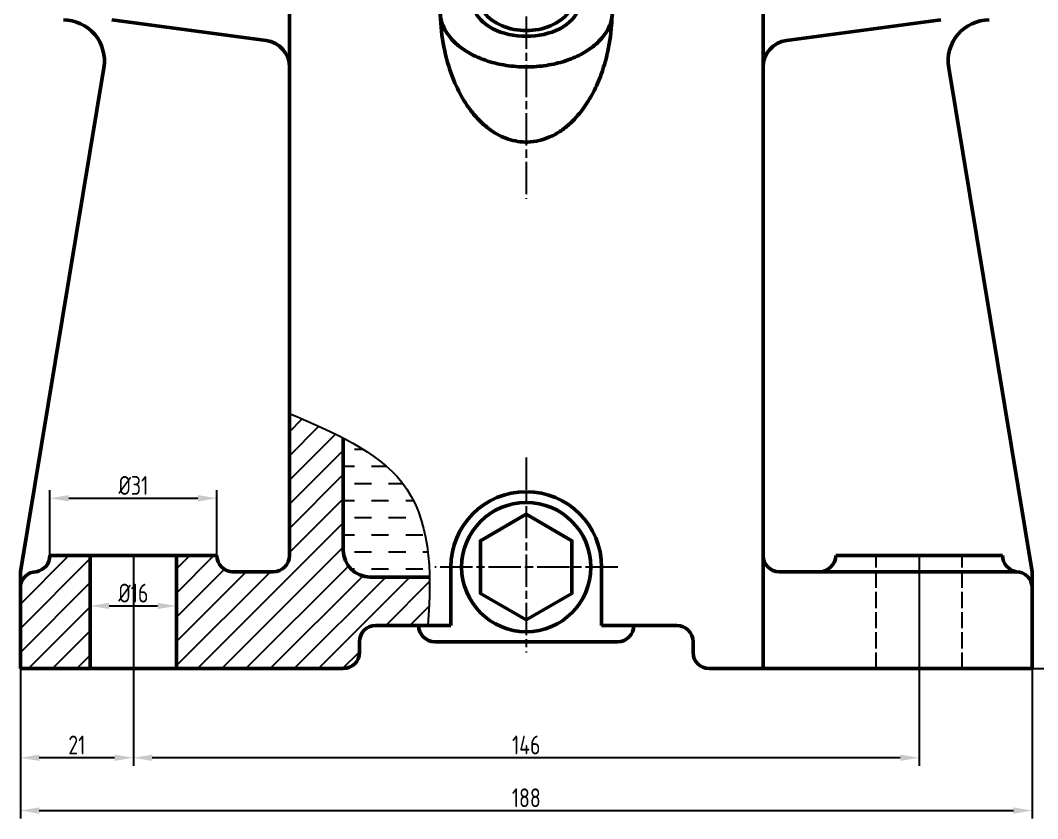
# Model space of a CAD drawing. Header units: millimetres. Extents: x -11122 to -2883, y -3177 to -1688.
# Drawn here: x -3281 to -3092, y -2780.2 to -2631.9 of the extents above; entities that cross this region are included whole.
import ezdxf

# ---------------------------------------------------------------- set-up
doc = ezdxf.new("R2010")
doc.units = ezdxf.units.MM
doc.header["$LTSCALE"] = 0.5
doc.linetypes.add('AM_ISO02W050', pattern=[7.5, 6, -1.5])
doc.linetypes.add('AM_ISO08W050', pattern=[18, 12, -1.5, 3, -1.5])
for name, color, linetype, lineweight in [('AM_0', 7, 'Continuous', 50), ('AM_3', 6, 'AM_ISO02W050', 25), ('AM_4', 3, 'Continuous', 25), ('AM_5', 3, 'Continuous', 25), ('AM_7', 4, 'AM_ISO08W050', 25)]:
    doc.layers.add(name, color=color, linetype=linetype, lineweight=lineweight)
doc.styles.add('TCVN', font='tcvn+7284-2003i.ttf', dxfattribs={"width": 0.8, "height": 3.5})
doc.dimstyles.new('MyTemplate$0', dxfattribs={"dimtxt": 3.5, "dimasz": 3.5, "dimexe": 1.5, "dimexo": 0, "dimtad": 1, "dimtoh": 1, "dimdec": 0, "dimzin": 0, "dimtxsty": 'TCVN', "dimcen": 0, "dimclrd": 3, "dimclre": 3, "dimclrt": 1, "dimadec": 0, "dimazin": 0, "dimtfac": 1, "dimtdec": 0, "dimtofl": 0, "dimtmove": 0, "dimatfit": 3, "dimfxl": 1, "dimtfill": 1, "dimtolj": 1, "dimtzin": 0, "dimarcsym": 0})

# ---------------------------------------------------------------- blocks, each defined once
blk = doc.blocks.new('*D236')
at = {"color": 3, "lineweight": -2, "transparency": 16777216}
for p, q in [((-3281, -2752.31), (-3281, -2780.18)), ((-3093, -2752.31), (-3093, -2780.18)), ((-3277.5, -2778.68), (-3096.5, -2778.68))]:
    blk.add_line(p, q, dxfattribs=at)
at = {"color": 3, "transparency": 16777216}
for points in [[(-3277.5, -2778.1), (-3277.5, -2779.27), (-3281, -2778.68)], [(-3096.5, -2778.1), (-3096.5, -2779.27), (-3093, -2778.68)]]:
    blk.add_solid(points, dxfattribs=at)
at = {"color": 1, "transparency": 16777216, "insert": (-3187, -2776.31), "char_height": 3.5, "attachment_point": 5, "style": 'TCVN', "bg_fill": 3, "box_fill_scale": 1.1, "bg_fill_color": 256, "bg_fill_true_color": 13158600, "bg_fill_transparency": 0}
blk.add_mtext('\\A1;188', dxfattribs=at)
blk = doc.blocks.new('*D225')
at = {"color": 3, "lineweight": -2, "transparency": 16777216}
for p, q in [((-3151.95, -2381.4), (-3013.18, -2381.4)), ((-3014.68, -2748.81), (-3014.68, -2384.9)), ((-3091.25, -2752.31), (-3013.18, -2752.31))]:
    blk.add_line(p, q, dxfattribs=at)
at = {"color": 3, "transparency": 16777216}
for points in [[(-3015.26, -2384.9), (-3014.09, -2384.9), (-3014.68, -2381.4)], [(-3015.26, -2748.81), (-3014.09, -2748.81), (-3014.68, -2752.31)]]:
    blk.add_solid(points, dxfattribs=at)
at = {"color": 1, "transparency": 16777216, "insert": (-3017.07, -2568.94), "char_height": 3.5, "attachment_point": 5, "rotation": 90, "style": 'TCVN', "bg_fill": 3, "box_fill_scale": 1.1, "bg_fill_color": 256, "bg_fill_true_color": 13158600, "bg_fill_transparency": 0}
blk.add_mtext('\\A1;371', dxfattribs=at)
blk = doc.blocks.new('*D237')
at = {"color": 3, "lineweight": -2, "transparency": 16777216}
for p, q in [((-3268, -2731.31), (-3268, -2742.17)), ((-3252, -2731.31), (-3252, -2742.17)), ((-3264.5, -2740.67), (-3255.5, -2740.67))]:
    blk.add_line(p, q, dxfattribs=at)
at = {"color": 3, "transparency": 16777216}
for points in [[(-3264.5, -2740.08), (-3264.5, -2741.25), (-3268, -2740.67)], [(-3255.5, -2740.08), (-3255.5, -2741.25), (-3252, -2740.67)]]:
    blk.add_solid(points, dxfattribs=at)
at = {"color": 1, "transparency": 16777216, "insert": (-3260, -2738.29), "char_height": 3.5, "attachment_point": 5, "style": 'TCVN', "bg_fill": 3, "box_fill_scale": 1.1, "bg_fill_color": 256, "bg_fill_true_color": 13158600, "bg_fill_transparency": 0}
blk.add_mtext('%%c16', dxfattribs=at)
blk = doc.blocks.new('*D238')
at = {"color": 3, "lineweight": -2, "transparency": 16777216}
for p, q in [((-3275.5, -2731.31), (-3275.5, -2719.17)), ((-3244.5, -2731.31), (-3244.5, -2719.17)), ((-3272, -2720.67), (-3248, -2720.67))]:
    blk.add_line(p, q, dxfattribs=at)
at = {"color": 3, "transparency": 16777216}
for points in [[(-3272, -2720.08), (-3272, -2721.25), (-3275.5, -2720.67)], [(-3248, -2720.08), (-3248, -2721.25), (-3244.5, -2720.67)]]:
    blk.add_solid(points, dxfattribs=at)
at = {"color": 1, "transparency": 16777216, "insert": (-3260, -2718.29), "char_height": 3.5, "attachment_point": 5, "style": 'TCVN', "bg_fill": 3, "box_fill_scale": 1.1, "bg_fill_color": 256, "bg_fill_true_color": 13158600, "bg_fill_transparency": 0}
blk.add_mtext('%%c31', dxfattribs=at)
blk = doc.blocks.new('*D239')
at = {"color": 3, "lineweight": -2, "transparency": 16777216}
for p, q in [((-3035, -2554.31), (-3023.14, -2554.31)), ((-3024.64, -2557.81), (-3024.64, -2748.81)), ((-3093, -2752.31), (-3023.14, -2752.31))]:
    blk.add_line(p, q, dxfattribs=at)
at = {"color": 3, "transparency": 16777216}
for points in [[(-3025.23, -2557.81), (-3024.06, -2557.81), (-3024.64, -2554.31)], [(-3025.23, -2748.81), (-3024.06, -2748.81), (-3024.64, -2752.31)]]:
    blk.add_solid(points, dxfattribs=at)
at = {"color": 1, "transparency": 16777216, "insert": (-3027.02, -2653.31), "char_height": 3.5, "attachment_point": 5, "rotation": 90, "style": 'TCVN', "bg_fill": 3, "box_fill_scale": 1.1, "bg_fill_color": 256, "bg_fill_true_color": 13158600, "bg_fill_transparency": 0}
blk.add_mtext('\\A1;198', dxfattribs=at)
blk = doc.blocks.new('*D244')
at = {"layer": 'AM_5', "color": 3, "lineweight": -2, "transparency": 16777216}
for p, q in [((-3260, -2731.31), (-3260, -2770.38)), ((-3114.02, -2731.31), (-3114.02, -2770.38)), ((-3117.52, -2768.88), (-3256.5, -2768.88))]:
    blk.add_line(p, q, dxfattribs=at)
at = {"layer": 'AM_5', "color": 3, "transparency": 16777216}
for points in [[(-3256.5, -2768.29), (-3256.5, -2769.46), (-3260, -2768.88)], [(-3117.52, -2768.29), (-3117.52, -2769.46), (-3114.02, -2768.88)]]:
    blk.add_solid(points, dxfattribs=at)
at = {"layer": 'AM_5', "color": 1, "transparency": 16777216, "insert": (-3187.01, -2766.5), "char_height": 3.5, "attachment_point": 5, "style": 'TCVN', "bg_fill": 3, "box_fill_scale": 1.1, "bg_fill_color": 256, "bg_fill_true_color": 13158600, "bg_fill_transparency": 0}
blk.add_mtext('\\A1;146', dxfattribs=at)
blk = doc.blocks.new('*D245')
at = {"layer": 'AM_5', "color": 3, "lineweight": -2, "transparency": 16777216}
for p, q in [((-3260, -2731.31), (-3260, -2770.38)), ((-3281, -2752.31), (-3281, -2770.38)), ((-3263.5, -2768.88), (-3277.5, -2768.88))]:
    blk.add_line(p, q, dxfattribs=at)
at = {"layer": 'AM_5', "color": 3, "transparency": 16777216}
for points in [[(-3277.5, -2768.29), (-3277.5, -2769.46), (-3281, -2768.88)], [(-3263.5, -2768.29), (-3263.5, -2769.46), (-3260, -2768.88)]]:
    blk.add_solid(points, dxfattribs=at)
at = {"layer": 'AM_5', "color": 1, "transparency": 16777216, "insert": (-3270.5, -2766.5), "char_height": 3.5, "attachment_point": 5, "style": 'TCVN', "bg_fill": 3, "box_fill_scale": 1.1, "bg_fill_color": 256, "bg_fill_true_color": 13158600, "bg_fill_transparency": 0}
blk.add_mtext('\\A1;21', dxfattribs=at)

msp = doc.modelspace()

# ---------------------------------------------------------------- hatches: boundary and pattern name
at = {"layer": 'AM_7', "lineweight": 25}
h = msp.add_hatch(dxfattribs=at)
h.set_pattern_fill('ANSI31', color=256)
h.set_pattern_definition([(45, (-4654.855, -5479.199), (-2.245064, 2.245064), [])])
edge = h.paths.add_edge_path()
edge.add_spline(control_points=[(-3205.3, -2744.31), (-3205.04, -2741.22), (-3204.91, -2738.2), (-3204.97, -2735.31)], knot_values=[44.267208, 44.267208, 44.267208, 44.267208, 52.627024, 52.627024, 52.627024, 52.627024], degree=3, periodic=0)
edge.add_line((-3204.97, -2735.31), (-3216.01, -2735.31))
edge.add_arc((-3216.01, -2730.31), 5, 180, 270, ccw=False)
edge.add_line((-3221.01, -2730.31), (-3221.01, -2709.48))
edge.add_spline(control_points=[(-3221.01, -2709.48), (-3224.16, -2707.85), (-3227.58, -2706.38), (-3231, -2704.91)], knot_values=[0.011874, 0.011874, 0.011874, 0.011874, 10.258252, 10.258252, 10.258252, 10.258252], degree=3, periodic=0)
edge.add_line((-3231, -2704.91), (-3231, -2731.31))
edge.add_arc((-3234, -2731.31), 3, -90, 0, ccw=False)
edge.add_line((-3234, -2734.31), (-3241.5, -2734.31))
edge.add_arc((-3241.5, -2731.31), 3, 180, 270, ccw=False)
edge.add_line((-3244.5, -2731.31), (-3252, -2731.31))
edge.add_line((-3252, -2731.31), (-3252, -2752.31))
edge.add_line((-3252, -2752.31), (-3221, -2752.31))
edge.add_arc((-3221, -2749.31), 3, 270, 360)
edge.add_line((-3218, -2749.31), (-3218, -2747.31))
edge.add_arc((-3215, -2747.31), 3, 90, 180, ccw=False)
edge.add_line((-3215, -2744.31), (-3205.3, -2744.31))
h.paths.add_polyline_path([(-3268, -2731.31), (-3275.5, -2731.31, -0.391911), (-3278.25, -2734.32, 0.390066), (-3281, -2737.31), (-3281, -2752.31), (-3268, -2752.31)])
at = {"layer": 'AM_7'}
h = msp.add_hatch(dxfattribs=at)
h.set_pattern_fill('DASH', color=256)
h.set_pattern_definition([(0, (-7165.4578, -3273.538), (3.175, 3.175), [3.175, -3.175])])
edge = h.paths.add_edge_path()
edge.add_spline(control_points=[(-3204.96, -2735.31), (-3205.12, -2728.47), (-3207.45, -2717.61), (-3217.21, -2711.37), (-3222, -2708.97)], knot_values=[9.183929, 9.183929, 9.183929, 9.183929, 28.950222, 44.267208, 44.267208, 44.267208, 44.267208], degree=3, periodic=0)
edge.add_line((-3221, -2709.23), (-3221, -2730.56))
edge.add_arc((-3215.75, -2730.2), 5.26, 183.9865, 256.2683)
edge.add_line((-3217, -2735.31), (-3204.96, -2735.31))

# ---------------------------------------------------------------- linework, layer by layer
at = {"layer": 'AM_0'}
for p, q in [((-3231, -2731.31), (-3231, -2572.31)), ((-3143, -2752.31), (-3143, -2572.31)), ((-3264, -2631.81), (-3235.34, -2635.62)), ((-3110, -2631.81), (-3138.66, -2635.62)), ((-3265.47, -2640.69), (-3281, -2734.31)), ((-3108.53, -2640.69), (-3093, -2734.31)), ((-3221.01, -2709.48), (-3221.01, -2730.31)), ((-3221, -2730.65), (-3221, -2709.49)), ((-3275.5, -2731.31), (-3244.5, -2731.31)), ((-3268, -2752.31), (-3268, -2731.31)), ((-3268, -2731.31), (-3252, -2731.31)), ((-3252, -2752.31), (-3252, -2731.31)), ((-3098.52, -2731.31), (-3129.52, -2731.31)), ((-3122.02, -2731.31), (-3106.02, -2731.31)), ((-3281, -2752.31), (-3281, -2734.31)), ((-3234, -2734.31), (-3241.5, -2734.31)), ((-3238, -2734.31), (-3234, -2734.31)), ((-3201.01, -2733.46), (-3201.01, -2744.31)), ((-3173.01, -2733.46), (-3173.01, -2744.31)), ((-3140.02, -2734.31), (-3096.02, -2734.31)), ((-3136.02, -2734.31), (-3140.02, -2734.31)), ((-3093, -2752.31), (-3093, -2734.31)), ((-3204.97, -2735.31), (-3216.01, -2735.31)), ((-3215, -2744.31), (-3201.01, -2744.31)), ((-3207.01, -2744.31), (-3207.01, -2744.31)), ((-3159.02, -2744.31), (-3173.01, -2744.31)), ((-3167.01, -2744.31), (-3167.01, -2744.31)), ((-3167.01, -2744.31), (-3167.01, -2744.31)), ((-3218, -2747.31), (-3218, -2749.31)), ((-3218, -2747.31), (-3218, -2749.31)), ((-3204.01, -2747.31), (-3170.01, -2747.31)), ((-3156.02, -2747.31), (-3156.02, -2749.31)), ((-3156.02, -2747.31), (-3156.02, -2749.31)), ((-3281, -2752.31), (-3221, -2752.31)), ((-3153.02, -2752.31), (-3093, -2752.31))]:
    msp.add_line(p, q, dxfattribs=at)
msp.add_lwpolyline([(-3187.01, -2723.64), (-3195.51, -2728.55), (-3195.51, -2738.36), (-3187.01, -2743.27), (-3178.51, -2738.36), (-3178.51, -2728.55)], close=True, dxfattribs=at)
msp.add_circle((-3187.01, -2733.46), 12, dxfattribs=at)
for centre, radius, start, end in [((-3273, -2639.44), 7.63, 350.583, 90), ((-3101, -2639.44), 7.63, 90, 189.417), ((-3236, -2640.58), 5, 0, 82.4195), ((-3138, -2640.58), 5, 97.5805, 180), ((-3187.01, -2733.46), 14, 0, 180), ((-3216.01, -2730.31), 5, 180, 270), ((-3278.6, -2731.27), 3.1, 281.15, 359.2388), ((-3241.5, -2731.31), 3, 180, 270), ((-3234, -2731.31), 3, 270, 0), ((-3140.02, -2731.31), 3, 180, 270), ((-3132.52, -2731.31), 3, 270, 0), ((-3095.42, -2731.27), 3.1, 180.7612, 258.85), ((-3278, -2737.31), 3, 90, 180), ((-3096.02, -2737.31), 3, 0, 90), ((-3215, -2747.31), 3, 90, 180), ((-3204.01, -2744.31), 3, 180, 270), ((-3170.01, -2744.31), 3, 270, 0), ((-3159.02, -2747.31), 3, 0, 90), ((-3221, -2749.31), 3, 270, 0), ((-3153.02, -2749.31), 3, 180, 270)]:
    msp.add_arc(centre, radius, start, end, dxfattribs=at)
for centre, major_axis, ratio, start_param, end_param in [((-3187, -2628.31), (-10, 0), 0.655313, -0.439024, 3.580617), ((-3187, -2627.25), (-9, 0), 0.728134, 0, 3.141593)]:
    msp.add_ellipse(centre, major_axis=major_axis, ratio=ratio, start_param=start_param, end_param=end_param, dxfattribs=at)
for points, knots in [([(-3203, -2622.98), (-3203, -2623.78), (-3203, -2625.48), (-3203, -2627.63), (-3203, -2629.2), (-3203, -2629.88), (-3203, -2630.33), (-3203, -2630.56), (-3202.97, -2630.89), (-3202.96, -2631.01), (-3202.93, -2631.23), (-3202.91, -2631.34), (-3202.85, -2631.68), (-3202.8, -2631.91), (-3202.59, -2632.62), (-3202.39, -2633.12), (-3201.84, -2634.14), (-3201.49, -2634.66), (-3200.59, -2635.72), (-3200.05, -2636.25), (-3198.74, -2637.28), (-3197.98, -2637.78), (-3196.24, -2638.69), (-3195.26, -2639.1), (-3193.12, -2639.8), (-3191.96, -2640.07), (-3189.53, -2640.45), (-3188.26, -2640.55), (-3185.73, -2640.55), (-3184.47, -2640.45), (-3182.04, -2640.07), (-3180.88, -2639.8), (-3178.74, -2639.1), (-3177.76, -2638.69), (-3176.02, -2637.78), (-3175.25, -2637.28), (-3173.95, -2636.25), (-3173.4, -2635.72), (-3172.51, -2634.66), (-3172.15, -2634.14), (-3171.6, -2633.12), (-3171.41, -2632.62), (-3171.2, -2631.91), (-3171.15, -2631.68), (-3171.09, -2631.34), (-3171.07, -2631.23), (-3171.04, -2631.01), (-3171.02, -2630.89), (-3171, -2630.56), (-3171, -2630.33), (-3171, -2629.88), (-3171, -2629.2), (-3171, -2627.63), (-3171, -2625.48), (-3171, -2623.78), (-3171, -2622.98)], [0.0694226, 0.0694226, 0.0694226, 0.0694226, 0.125, 0.1875, 0.21875, 0.234375, 0.234375, 0.25, 0.25, 0.2578125, 0.2578125, 0.265625, 0.265625, 0.28125, 0.28125, 0.3125, 0.3125, 0.34375, 0.34375, 0.375, 0.375, 0.40625, 0.40625, 0.4375, 0.4375, 0.46875, 0.46875, 0.5, 0.5, 0.53125, 0.53125, 0.5625, 0.5625, 0.59375, 0.59375, 0.625, 0.625, 0.65625, 0.65625, 0.6875, 0.6875, 0.71875, 0.71875, 0.734375, 0.734375, 0.7421875, 0.7421875, 0.75, 0.75, 0.765625, 0.765625, 0.78125, 0.8125, 0.875, 0.9305774, 0.9305774, 0.9305774, 0.9305774]), ([(-3171, -2629.23), (-3171.06, -2630.42), (-3171.12, -2633.48), (-3171.76, -2637.74), (-3173.01, -2641.91), (-3174.48, -2645.32), (-3176.45, -2648.52), (-3178.59, -2650.92), (-3180.72, -2652.57), (-3182.57, -2653.6), (-3184.6, -2654.3), (-3187.24, -2654.65), (-3190.4, -2654.15), (-3193.37, -2652.59), (-3195.68, -2650.63), (-3197.77, -2648.18), (-3199.69, -2645.01), (-3201.49, -2640.62), (-3202.73, -2635.36), (-3203, -2631.33), (-3203, -2629.28), (-3203, -2629.24)], [0, 0, 0, 0, 0.054398, 0.139687, 0.195807, 0.252727, 0.308924, 0.366857, 0.398742, 0.431354, 0.463296, 0.496484, 0.552181, 0.60611, 0.647589, 0.690235, 0.752447, 0.816358, 0.905984, 0.998151, 1, 1, 1, 1])]:
    msp.add_open_spline(points, degree=3, knots=knots, dxfattribs=at)
at = {"layer": 'AM_3', "lineweight": 25}
for p, q in [((-3122.02, -2752.31), (-3122.02, -2731.31)), ((-3106.02, -2752.31), (-3106.02, -2731.31))]:
    msp.add_line(p, q, dxfattribs=at)
at = {"layer": 'AM_4'}
msp.add_open_spline([(-3231.01, -2704.91), (-3222.84, -2708.42), (-3205.28, -2715.97), (-3204.45, -2733.91), (-3205.3, -2744.31)], degree=3, knots=[0, 0, 0, 0, 24.500915, 52.627024, 52.627024, 52.627024, 52.627024], dxfattribs=at)
at = {"layer": 'AM_7'}
for p, q in [((-3187, -2604.16), (-3187, -2665.05)), ((-3187.01, -2713.11), (-3187.01, -2749.31)), ((-3170, -2733.46), (-3204.02, -2733.46))]:
    msp.add_line(p, q, dxfattribs=at)

# ---------------------------------------------------------------- next in the draw order: dimensions: what is measured, and where the dimension line sits
dim = msp.add_linear_dim(base=(-3252, -2740.67), p1=(-3268, -2731.31), p2=(-3252, -2731.31), text='%%c<>', dimstyle='MyTemplate$0', override={"dimtp": 0.1, "dimtm": 0.1, "dimtfac": 0.71, "dimtdec": 3, "dimtolj": 0, "dimtzin": 8})
dim.commit()
dim.dimension.update_dxf_attribs({"geometry": '*D237', "text_midpoint": (-3260, -2740.67), "dimtype": 160})
dim = msp.add_linear_dim(base=(-3093, -2778.68), p1=(-3281, -2752.31), p2=(-3093, -2752.31), dimstyle='MyTemplate$0')
dim.commit()
dim.dimension.update_dxf_attribs({"geometry": '*D236', "text_midpoint": (-3187, -2776.31)})

# ---------------------------------------------------------------- next in the draw order: dimensions: what is measured, and where the dimension line sits
dim = msp.add_linear_dim(base=(-3014.68, -2381.4), p1=(-3091.25, -2752.31), p2=(-3151.95, -2381.4), angle=90, dimstyle='MyTemplate$0')
dim.commit()
dim.dimension.update_dxf_attribs({"geometry": '*D225', "text_midpoint": (-3014.68, -2568.94), "dimtype": 160})
dim = msp.add_linear_dim(base=(-3244.5, -2720.67), p1=(-3275.5, -2731.31), p2=(-3244.5, -2731.31), text='%%c<>', dimstyle='MyTemplate$0', override={"dimtol": 0, "dimlim": 0, "dimtp": 0.1, "dimtm": 0.1, "dimtfac": 0.71, "dimtdec": 3, "dimtolj": 0, "dimtzin": 8})
dim.commit()
dim.dimension.update_dxf_attribs({"geometry": '*D238', "text_midpoint": (-3260, -2718.29)})

# ---------------------------------------------------------------- next in the draw order: dimensions: what is measured, and where the dimension line sits
dim = msp.add_linear_dim(base=(-3024.64, -2752.31), p1=(-3035, -2554.31), p2=(-3093, -2752.31), angle=90, dimstyle='MyTemplate$0')
dim.commit()
dim.dimension.update_dxf_attribs({"geometry": '*D239', "text_midpoint": (-3024.64, -2653.31), "dimtype": 160})
at = {"layer": 'AM_5'}
dim = msp.add_linear_dim(base=(-3260, -2768.88), p1=(-3114.02, -2731.31), p2=(-3260, -2731.31), dimstyle='MyTemplate$0', override={"dimpost": ''}, dxfattribs=at)
dim.commit()
dim.dimension.update_dxf_attribs({"geometry": '*D244', "text_midpoint": (-3187.01, -2766.5)})

# ---------------------------------------------------------------- next in the draw order: dimensions: what is measured, and where the dimension line sits
dim = msp.add_linear_dim(base=(-3281, -2768.88), p1=(-3260, -2731.31), p2=(-3281, -2752.31), dimstyle='MyTemplate$0', override={"dimpost": ''}, dxfattribs=at)
dim.commit()
dim.dimension.update_dxf_attribs({"geometry": '*D245', "text_midpoint": (-3270.5, -2766.5)})

doc.saveas('drawing.dxf')
